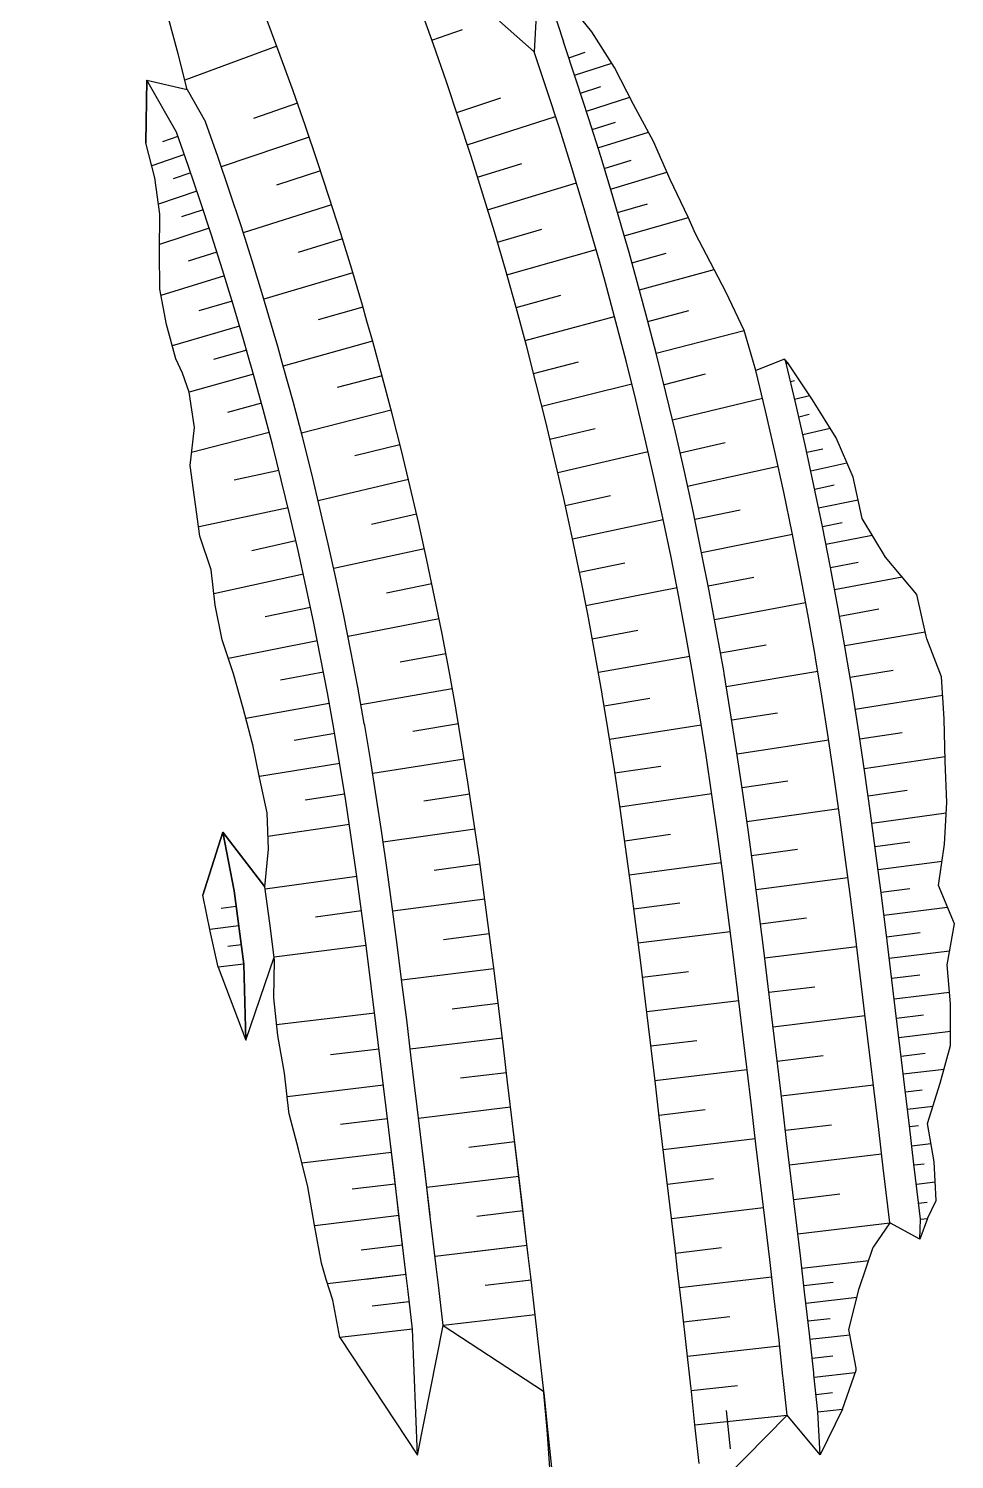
# Model space of a CAD drawing. Header units: metres. Extents: x 288738 to 324331, y 7399322 to 7465117.
# Drawn here: x 319284 to 319403.8, y 7428043 to 7428228.1 of the extents above; entities that cross this region are included whole.
import ezdxf

# ---------------------------------------------------------------- set-up
doc = ezdxf.new("R2010")
doc.units = ezdxf.units.M
doc.header["$LTSCALE"] = 10
for name, color, linetype in [('F-HZ-ATERRO-TALUDE', 110, 'Continuous'), ('F-HZ-CORREDOR', 7, 'Continuous'), ('F-HZ-CORREDOR-FEAT', 2, 'Continuous'), ('F-HZ-PIANO-CORTE', 10, 'Continuous'), ('F-HZ-TALUDE', 2, 'Continuous')]:
    doc.layers.add(name, color=color, linetype=linetype)

msp = doc.modelspace()

# ---------------------------------------------------------------- linework, layer by layer
at = {"layer": 'F-HZ-ATERRO-TALUDE', "linetype": 'Continuous', "lineweight": -3}
for p, q in [((319316.071, 7428225.848), (319304.171, 7428221.473)), ((319318.745, 7428218.46), (319313.081, 7428216.481)), ((319303.289, 7428214.185), (319301.283, 7428213.479)), ((319320.261, 7428214.102), (319308.896, 7428210.252)), ((319304.118, 7428211.826), (319299.886, 7428210.362)), ((319304.938, 7428209.465), (319302.67, 7428208.693)), ((319321.735, 7428209.731), (319316.035, 7428207.859)), ((319305.744, 7428207.098), (319300.746, 7428205.428)), ((319323.168, 7428205.345), (319311.732, 7428201.711)), ((319306.548, 7428204.696), (319303.735, 7428203.773)), ((319307.34, 7428202.29), (319300.91, 7428200.218)), ((319324.56, 7428200.946), (319318.824, 7428199.183)), ((319308.327, 7428199.22), (319304.622, 7428198.054)), ((319309.297, 7428196.144), (319301.077, 7428193.62)), ((319325.909, 7428196.534), (319314.406, 7428193.118)), ((319310.298, 7428192.887), (319306.001, 7428191.601)), ((319327.218, 7428192.109), (319321.45, 7428190.456)), ((319311.27, 7428189.62), (319302.545, 7428187.079)), ((319312.179, 7428186.516), (319307.9, 7428185.302)), ((319328.483, 7428187.672), (319316.917, 7428184.475)), ((319313.063, 7428183.405), (319304.75, 7428181.107)), ((319329.705, 7428183.223), (319323.907, 7428181.679)), ((319314.094, 7428179.652), (319309.702, 7428178.477)), ((319330.884, 7428178.762), (319319.26, 7428175.786)), ((319315.095, 7428175.89), (319305.046, 7428173.291)), ((319332.022, 7428174.291), (319326.195, 7428172.858)), ((319316.361, 7428170.956), (319310.571, 7428169.704)), ((319333.116, 7428169.809), (319321.437, 7428167.053)), ((319317.541, 7428166.149), (319306.041, 7428163.663)), ((319334.169, 7428165.317), (319328.316, 7428163.994)), ((319318.545, 7428161.866), (319312.858, 7428160.58)), ((319335.179, 7428160.815), (319323.449, 7428158.281)), ((319319.518, 7428157.531), (319307.938, 7428155.028)), ((319336.146, 7428156.303), (319330.269, 7428155.092)), ((319320.442, 7428153.231), (319314.553, 7428152.015)), ((319337.07, 7428151.783), (319325.295, 7428149.473)), ((319321.326, 7428148.923), (319309.817, 7428146.659)), ((319337.952, 7428147.254), (319332.053, 7428146.155)), ((319322.117, 7428144.879), (319316.561, 7428143.837)), ((319338.791, 7428142.718), (319326.973, 7428140.631)), ((319322.874, 7428140.83), (319312.058, 7428138.899)), ((319323.569, 7428136.939), (319318.304, 7428136.045)), ((319339.587, 7428138.174), (319333.669, 7428137.186)), ((319324.229, 7428133.043), (319313.825, 7428131.36)), ((319340.339, 7428133.632), (319328.486, 7428131.759)), ((319324.861, 7428129.098), (319319.748, 7428128.309)), ((319341.051, 7428129.095), (319335.118, 7428128.205)), ((319325.467, 7428125.149), (319314.927, 7428123.594)), ((319341.728, 7428124.564), (319329.849, 7428122.863)), ((319342.373, 7428120.039), (319336.429, 7428119.224)), ((319326.441, 7428118.447), (319314.554, 7428116.808)), ((319310.826, 7428114.555), (319308.861, 7428114.288)), ((319342.991, 7428115.521), (319331.094, 7428113.95)), ((319327.054, 7428113.988), (319321.106, 7428113.2)), ((319311.167, 7428112.073), (319307.401, 7428111.573)), ((319343.584, 7428111.01), (319337.633, 7428110.249)), ((319311.495, 7428109.596), (319309.724, 7428109.365)), ((319327.642, 7428109.527), (319315.74, 7428108)), ((319311.821, 7428107.121), (319308.508, 7428106.697)), ((319344.158, 7428106.507), (319332.25, 7428105.025)), ((319344.715, 7428102.013), (319338.76, 7428101.286)), ((319328.745, 7428100.783), (319316.059, 7428099.231)), ((319345.262, 7428097.527), (319333.348, 7428096.092)), ((319329.316, 7428096.113), (319323.047, 7428095.357)), ((319345.801, 7428093.05), (319339.843, 7428092.337)), ((319329.879, 7428091.442), (319317.421, 7428089.951)), ((319346.336, 7428088.581), (319334.421, 7428087.156)), ((319330.399, 7428087.098), (319324.318, 7428086.371)), ((319330.919, 7428082.754), (319319.335, 7428081.369)), ((319346.87, 7428084.113), (319340.913, 7428083.4)), ((319347.405, 7428079.645), (319335.49, 7428078.22)), ((319331.408, 7428078.661), (319325.837, 7428077.995)), ((319331.898, 7428074.569), (319320.984, 7428073.263)), ((319347.939, 7428075.176), (319341.982, 7428074.464)), ((319332.354, 7428070.755), (319327.013, 7428070.116)), ((319348.473, 7428070.708), (319340.989, 7428069.813)), ((319332.809, 7428066.941), (319327.584, 7428066.318)), ((319349.007, 7428066.218), (319347.196, 7428066.004)), ((319333.225, 7428063.415), (319332.021, 7428063.274))]:
    msp.add_line(p, q, dxfattribs=at)
at = {"layer": 'F-HZ-CORREDOR', "color": 90, "linetype": 'Continuous', "lineweight": -3}
for p, q in [((319336.15, 7428226.615, -7.916), (319340.098, 7428228.015, -10.709)), ((319316.071, 7428225.848, 805.75), (319304.171, 7428221.473, 797.298)), ((319353.856, 7428224.361, -15.622), (319355.967, 7428225.074, -17.107)), ((319354.624, 7428222.081, -15.563), (319359.417, 7428223.675, -18.931)), ((319355.383, 7428219.771, -15.505), (319358, 7428220.627, -17.341)), ((319318.745, 7428218.46, 805.956), (319313.081, 7428216.481, 801.956)), ((319339.365, 7428217.258, -7.669), (319345.058, 7428219.154, -11.669)), ((319356.138, 7428217.45, -15.446), (319361.764, 7428219.262, -19.386)), ((319340.734, 7428213.081, -7.56), (319352.152, 7428216.773, -15.56)), ((319356.898, 7428215.069, -15.385), (319359.932, 7428216.031, -17.507)), ((319303.289, 7428214.185, 798.028), (319301.283, 7428213.479, 796.61)), ((319320.261, 7428214.102, 806.078), (319308.896, 7428210.252, 798.078)), ((319357.645, 7428212.692, -15.325), (319364.185, 7428214.731, -19.892)), ((319304.118, 7428211.826, 798.096), (319299.886, 7428210.362, 795.11)), ((319342.068, 7428208.892, -7.45), (319347.793, 7428210.688, -11.45)), ((319358.466, 7428210.034, -15.258), (319361.947, 7428211.099, -17.685)), ((319304.938, 7428209.465, 798.163), (319302.67, 7428208.693, 796.566)), ((319321.735, 7428209.731, 806.199), (319316.035, 7428207.859, 802.199)), ((319359.277, 7428207.359, -15.19), (319366.568, 7428209.547, -20.265)), ((319305.744, 7428207.098, 798.231), (319300.746, 7428205.428, 794.718)), ((319343.367, 7428204.691, -7.341), (319354.846, 7428208.186, -15.341)), ((319323.168, 7428205.345, 806.32), (319311.732, 7428201.711, 798.32)), ((319360.172, 7428204.336, -15.114), (319364.057, 7428205.476, -17.813)), ((319306.548, 7428204.696, 798.3), (319303.735, 7428203.773, 796.326)), ((319361.054, 7428201.321, -15.038), (319369.35, 7428203.703, -20.792)), ((319307.34, 7428202.29, 798.369), (319300.91, 7428200.218, 793.865)), ((319344.63, 7428200.48, -7.231), (319350.385, 7428202.178, -11.231)), ((319324.56, 7428200.946, 806.441), (319318.824, 7428199.183, 802.441)), ((319345.859, 7428196.259, -7.122), (319357.398, 7428199.555, -15.122)), ((319308.327, 7428199.22, 798.456), (319304.622, 7428198.054, 795.867)), ((319362.046, 7428197.814, -14.95), (319366.487, 7428199.056, -18.025)), ((319309.297, 7428196.144, 798.544), (319301.077, 7428193.62, 792.811)), ((319325.909, 7428196.534, 806.562), (319314.406, 7428193.118, 798.562)), ((319363.001, 7428194.337, -14.863), (319372.663, 7428196.967, -21.539)), ((319310.298, 7428192.887, 798.636), (319306.001, 7428191.601, 795.647)), ((319327.218, 7428192.109, 806.683), (319321.45, 7428190.456, 802.683)), ((319347.05, 7428192.027, -7.012), (319352.833, 7428193.625, -11.012)), ((319348.2, 7428187.784, -6.902), (319359.793, 7428190.88, -14.902)), ((319364.096, 7428190.255, -14.761), (319369.386, 7428191.649, -18.408)), ((319311.27, 7428189.62, 798.729), (319302.545, 7428187.079, 792.67)), ((319365.165, 7428186.151, -14.659), (319376.561, 7428189.057, -22.499)), ((319312.179, 7428186.516, 798.817), (319307.9, 7428185.302, 795.851)), ((319328.483, 7428187.672, 806.804), (319316.917, 7428184.475, 798.804)), ((319349.314, 7428183.531, -6.793), (319355.124, 7428185.029, -10.793)), ((319381.999, 7428184.771, -22.43), (319382.249, 7428184.832, -22.601)), ((319313.063, 7428183.405, 798.905), (319304.75, 7428181.107, 793.155)), ((319329.705, 7428183.223, 806.926), (319323.907, 7428181.679, 802.926)), ((319366.261, 7428182.069, -14.556), (319371.55, 7428183.463, -18.203)), ((319350.392, 7428179.269, -6.683), (319362.037, 7428182.165, -14.683)), ((319382.545, 7428182.487, -22.375), (319383.086, 7428182.617, -22.745)), ((319314.094, 7428179.652, 799.01), (319309.702, 7428178.477, 795.98)), ((319367.279, 7428177.532, -14.444), (319378.955, 7428180.3, -22.444)), ((319383.09, 7428180.21, -22.32), (319385.005, 7428180.66, -23.631)), ((319330.884, 7428178.762, 807.047), (319319.26, 7428175.786, 799.047)), ((319383.619, 7428177.923, -22.265), (319384.984, 7428178.238, -23.198)), ((319315.095, 7428175.89, 799.116), (319305.046, 7428173.291, 792.196)), ((319351.434, 7428174.998, -6.574), (319357.269, 7428176.396, -10.574)), ((319384.141, 7428175.637, -22.21), (319387.68, 7428176.436, -24.628)), ((319332.022, 7428174.291, 807.168), (319326.195, 7428172.858, 803.168)), ((319352.441, 7428170.718, -6.464), (319364.134, 7428173.413, -14.464)), ((319368.275, 7428173.247, -14.338), (319374.125, 7428174.582, -18.338)), ((319384.662, 7428173.315, -22.154), (319386.766, 7428173.78, -23.591)), ((319385.18, 7428170.937, -22.097), (319389.865, 7428171.952, -25.293)), ((319333.116, 7428169.809, 807.289), (319321.437, 7428167.053, 799.289)), ((319369.237, 7428168.954, -14.232), (319380.958, 7428171.526, -22.232)), ((319385.695, 7428168.554, -22.04), (319388.233, 7428169.092, -23.769)), ((319353.411, 7428166.43, -6.355), (319359.269, 7428167.727, -10.355)), ((319386.198, 7428166.13, -21.982), (319391.298, 7428167.186, -25.454)), ((319334.169, 7428165.317, 807.41), (319328.316, 7428163.994, 803.41)), ((319354.345, 7428162.134, -6.245), (319366.084, 7428164.627, -14.245)), ((319370.164, 7428164.653, -14.125), (319376.035, 7428165.89, -18.125)), ((319386.701, 7428163.706, -21.924), (319389.263, 7428164.224, -23.667)), ((319371.056, 7428160.345, -14.019), (319382.818, 7428162.72, -22.019)), ((319387.15, 7428161.427, -21.869), (319393.132, 7428162.611, -25.935)), ((319318.545, 7428161.866, 799.508), (319312.858, 7428160.58, 795.621)), ((319335.179, 7428160.815, 807.531), (319323.449, 7428158.281, 799.531)), ((319355.239, 7428157.83, -6.136), (319361.119, 7428159.025, -10.136)), ((319387.746, 7428158.406, -21.797), (319391.308, 7428159.09, -24.215)), ((319319.518, 7428157.531, 799.629), (319307.938, 7428155.028, 791.73)), ((319371.907, 7428156.028, -13.913), (319377.798, 7428157.167, -17.913)), ((319388.272, 7428155.587, -21.73), (319396.995, 7428157.213, -27.645)), ((319336.146, 7428156.303, 807.652), (319330.269, 7428155.092, 803.652)), ((319356.094, 7428153.517, -6.026), (319367.873, 7428155.807, -14.026)), ((319320.442, 7428153.231, 799.748), (319314.553, 7428152.015, 795.739)), ((319372.721, 7428151.705, -13.806), (319384.521, 7428153.883, -21.806)), ((319388.908, 7428152.129, -21.647), (319394.013, 7428153.046, -25.105)), ((319337.07, 7428151.783, 807.773), (319325.295, 7428149.473, 799.773)), ((319356.913, 7428149.198, -5.916), (319362.812, 7428150.292, -9.916)), ((319389.583, 7428148.306, -21.556), (319399.994, 7428150.101, -28.599)), ((319321.326, 7428148.923, 799.867), (319309.817, 7428146.659, 792.048)), ((319373.5, 7428147.375, -13.7), (319379.409, 7428148.415, -17.7)), ((319337.952, 7428147.254, 807.895), (319332.053, 7428146.155, 803.895)), ((319357.695, 7428144.872, -5.807), (319369.512, 7428146.957, -13.807)), ((319322.117, 7428144.879, 799.979), (319316.561, 7428143.837, 796.21)), ((319374.246, 7428143.039, -13.594), (319386.081, 7428145.02, -21.594)), ((319390.27, 7428144.213, -21.459), (319395.851, 7428145.132, -25.23)), ((319338.791, 7428142.718, 808.016), (319326.973, 7428140.631, 800.016)), ((319322.874, 7428140.83, 800.091), (319312.058, 7428138.899, 792.767)), ((319358.442, 7428140.539, -5.697), (319364.36, 7428141.531, -9.697)), ((319390.933, 7428140.094, -21.36), (319402.271, 7428141.879, -29.012)), ((319374.957, 7428138.69, -13.487), (319380.882, 7428139.634, -17.487)), ((319323.569, 7428136.939, 800.198), (319318.304, 7428136.045, 796.638)), ((319339.587, 7428138.174, 808.137), (319333.669, 7428137.186, 804.137)), ((319359.153, 7428136.193, -5.587), (319371.004, 7428138.082, -13.587)), ((319391.528, 7428136.257, -21.268), (319397.008, 7428137.086, -24.963)), ((319375.639, 7428134.328, -13.379), (319387.502, 7428136.133, -21.379)), ((319324.229, 7428133.043, 800.305), (319313.825, 7428131.36, 793.279)), ((319340.339, 7428133.632, 808.257), (319328.486, 7428131.759, 800.257)), ((319359.834, 7428131.833, -5.477), (319365.766, 7428132.735, -9.477)), ((319392.099, 7428132.419, -21.175), (319402.576, 7428133.946, -28.234)), ((319376.29, 7428129.954, -13.271), (319382.227, 7428130.818, -17.271)), ((319324.861, 7428129.098, 800.413), (319319.748, 7428128.309, 796.964)), ((319341.051, 7428129.095, 808.377), (319335.118, 7428128.205, 804.377)), ((319360.485, 7428127.46, -5.366), (319372.36, 7428129.185, -13.366)), ((319392.604, 7428128.877, -21.089), (319397.66, 7428129.59, -24.493)), ((319376.913, 7428125.567, -13.162), (319388.798, 7428127.226, -21.162)), ((319393.096, 7428125.345, -21.003), (319402.727, 7428126.662, -27.484)), ((319325.467, 7428125.149, 800.519), (319314.927, 7428123.594, 793.417)), ((319341.728, 7428124.564, 808.496), (319329.849, 7428122.863, 800.496)), ((319361.107, 7428123.074, -5.255), (319367.049, 7428123.902, -9.255)), ((319377.515, 7428121.168, -13.053), (319383.462, 7428121.968, -17.053)), ((319393.504, 7428122.333, -20.929), (319398.021, 7428122.936, -23.967)), ((319342.373, 7428120.039, 808.615), (319336.429, 7428119.224, 804.615)), ((319361.707, 7428118.676, -5.144), (319373.6, 7428120.271, -13.144)), ((319393.896, 7428119.354, -20.856), (319402.169, 7428120.435, -26.418)), ((319326.441, 7428118.447, 800.699), (319314.554, 7428116.808, 792.699)), ((319378.099, 7428116.759, -12.943), (319389.998, 7428118.307, -20.943)), ((319394.28, 7428116.405, -20.783), (319398.005, 7428116.882, -23.287)), ((319310.826, 7428114.555, 792.845), (319308.861, 7428114.288, 791.523)), ((319342.991, 7428115.521, 808.733), (319331.094, 7428113.95, 800.733)), ((319362.288, 7428114.266, -5.032), (319368.239, 7428115.038, -9.032)), ((319394.653, 7428113.448, -20.71), (319402.874, 7428114.483, -26.233)), ((319327.054, 7428113.988, 800.818), (319321.106, 7428113.2, 796.818)), ((319378.666, 7428112.338, -12.832), (319384.619, 7428113.091, -16.832)), ((319311.167, 7428112.073, 792.913), (319307.401, 7428111.573, 790.38)), ((319343.584, 7428111.01, 808.85), (319337.633, 7428110.249, 804.85)), ((319362.854, 7428109.845, -4.92), (319374.76, 7428111.346, -12.92)), ((319395.004, 7428110.648, -20.64), (319399.336, 7428111.185, -23.55)), ((319311.495, 7428109.596, 792.979), (319309.724, 7428109.365, 791.788)), ((319327.642, 7428109.527, 800.935), (319315.74, 7428108, 792.935)), ((319379.221, 7428107.907, -12.72), (319391.13, 7428109.378, -20.72)), ((319395.347, 7428107.863, -20.57), (319403.151, 7428108.819, -25.812)), ((319311.821, 7428107.121, 793.045), (319308.508, 7428106.697, 790.819)), ((319344.158, 7428106.507, 808.966), (319332.25, 7428105.025, 800.966)), ((319363.407, 7428105.412, -4.807), (319369.362, 7428106.146, -8.807)), ((319395.664, 7428105.272, -20.505), (319399.285, 7428105.712, -22.937)), ((319379.765, 7428103.465, -12.608), (319385.722, 7428104.189, -16.608)), ((319395.986, 7428102.601, -20.438), (319403.131, 7428103.462, -25.235)), ((319344.715, 7428102.013, 809.082), (319338.76, 7428101.286, 805.082)), ((319363.951, 7428100.97, -4.694), (319375.863, 7428102.414, -12.694)), ((319328.745, 7428100.783, 801.164), (319316.059, 7428099.231, 792.643)), ((319380.303, 7428099.013, -12.495), (319392.218, 7428100.444, -20.495)), ((319396.287, 7428100.109, -20.374), (319399.772, 7428100.527, -22.715)), ((319345.262, 7428097.527, 809.198), (319333.348, 7428096.092, 801.198)), ((319396.584, 7428097.624, -20.311), (319403.262, 7428098.423, -24.795)), ((319329.316, 7428096.113, 801.285), (319323.047, 7428095.357, 797.075)), ((319364.488, 7428096.516, -4.58), (319370.445, 7428097.231, -8.58)), ((319380.838, 7428094.551, -12.381), (319386.795, 7428095.264, -16.381)), ((319396.874, 7428095.204, -20.249), (319399.975, 7428095.575, -22.332)), ((319345.801, 7428093.05, 809.313), (319339.843, 7428092.337, 805.313)), ((319365.023, 7428092.053, -4.466), (319376.938, 7428093.478, -12.466)), ((319397.149, 7428092.899, -20.191), (319402.43, 7428093.531, -23.736)), ((319329.879, 7428091.442, 801.405), (319317.421, 7428089.951, 793.041)), ((319381.372, 7428090.083, -12.267), (319393.287, 7428091.508, -20.267)), ((319397.424, 7428090.606, -20.132), (319399.59, 7428090.865, -21.586)), ((319346.336, 7428088.581, 809.427), (319334.421, 7428087.156, 801.427)), ((319365.557, 7428087.585, -4.352), (319371.515, 7428088.297, -8.352)), ((319397.694, 7428088.348, -20.074), (319400.994, 7428088.743, -22.29)), ((319330.399, 7428087.098, 801.516), (319324.318, 7428086.371, 797.433)), ((319366.091, 7428083.117, -4.238), (319378.006, 7428084.542, -12.238)), ((319381.907, 7428085.615, -12.153), (319387.864, 7428086.328, -16.153)), ((319397.965, 7428086.08, -20.016), (319399.129, 7428086.219, -20.797)), ((319330.919, 7428082.754, 801.627), (319319.335, 7428081.369, 793.85)), ((319346.87, 7428084.113, 809.541), (319340.913, 7428083.4, 805.541)), ((319398.261, 7428083.602, -19.953), (319400.736, 7428083.898, -21.614)), ((319382.441, 7428081.147, -12.039), (319394.356, 7428082.572, -20.039)), ((319398.558, 7428081.124, -19.889), (319399.862, 7428081.28, -20.765)), ((319347.405, 7428079.645, 809.656), (319335.49, 7428078.22, 801.656)), ((319366.626, 7428078.649, -4.123), (319372.583, 7428079.361, -8.123)), ((319331.408, 7428078.661, 801.732), (319325.837, 7428077.995, 797.991)), ((319382.975, 7428076.679, -11.924), (319388.933, 7428077.391, -15.924)), ((319398.854, 7428078.647, -19.826), (319401.301, 7428078.939, -21.469)), ((319367.16, 7428074.181, -4.009), (319379.075, 7428075.605, -12.009)), ((319399.148, 7428076.186, -19.763), (319400.266, 7428076.32, -20.514)), ((319331.898, 7428074.569, 801.837), (319320.984, 7428073.263, 794.509)), ((319347.939, 7428075.176, 809.77), (319341.982, 7428074.464, 805.77)), ((319383.51, 7428072.211, -11.81), (319395.425, 7428073.636, -19.81)), ((319399.396, 7428074.11, -19.71), (319400.271, 7428074.215, -20.297)), ((319332.354, 7428070.755, 801.934), (319327.013, 7428070.116, 798.349)), ((319348.473, 7428070.708, 809.884), (319336.558, 7428069.283, 801.884)), ((319367.693, 7428069.716, -3.895), (319373.651, 7428070.427, -7.895)), ((319384.033, 7428067.773, -11.698), (319392.685, 7428068.785, -17.505)), ((319332.809, 7428066.941, 802.032), (319322.639, 7428065.728, 795.204)), ((319349.007, 7428066.218, 810), (319343.048, 7428065.516, 806)), ((319368.216, 7428065.277, -3.782), (319380.135, 7428066.668, -11.782)), ((319384.294, 7428065.536, -11.642), (319388.091, 7428065.976, -14.191)), ((319333.225, 7428063.415, 802.124), (319328.41, 7428062.851, 798.892)), ((319384.555, 7428063.265, -11.585), (319391.173, 7428064.022, -16.025)), ((319349.531, 7428061.717, 810.116), (319337.61, 7428060.345, 802.116)), ((319368.728, 7428060.837, -3.669), (319374.689, 7428061.518, -7.669)), ((319384.818, 7428060.952, -11.526), (319387.684, 7428061.277, -13.449)), ((319333.636, 7428059.888, 802.216), (319324.229, 7428058.805, 795.903)), ((319385.084, 7428058.594, -11.467), (319390.231, 7428059.17, -14.92)), ((319369.23, 7428056.396, -3.556), (319381.156, 7428057.726, -11.556)), ((319385.357, 7428056.124, -11.405), (319388.026, 7428056.419, -13.195)), ((319385.626, 7428053.685, -11.343), (319390.948, 7428054.264, -14.912)), ((319369.72, 7428051.954, -3.443), (319375.685, 7428052.604, -7.443)), ((319385.868, 7428051.445, -11.287), (319387.997, 7428051.674, -12.715)), ((319386.109, 7428049.202, -11.231), (319389.304, 7428049.542, -13.373)), ((319370.199, 7428047.51, -3.331), (319382.132, 7428048.779, -11.331))]:
    msp.add_line(p, q, dxfattribs=at)
at = {"layer": 'F-HZ-CORREDOR', "color": 10, "linetype": 'Continuous', "lineweight": -3}
for p, q in [((319350.67, 7428051.409, 810.396), (319350.686, 7428051.411, 810.381)), ((319350.886, 7428048.919, 810.513), (319350.92, 7428048.922, 810.479)), ((319351.096, 7428046.427, 810.634), (319351.22, 7428046.441, 810.509)), ((319351.282, 7428043.934, 810.772), (319351.381, 7428043.945, 810.673))]:
    msp.add_line(p, q, dxfattribs=at)
at = {"layer": 'F-HZ-CORREDOR-FEAT', "color": 2, "linetype": 'Continuous', "lineweight": -3}
for p, q in [((319336.351, 7428226.056), (319334.629, 7428230.851)), ((319336.351, 7428226.056), (319334.629, 7428230.851)), ((319336.351, 7428226.056), (319334.629, 7428230.851)), ((319303.333, 7428224.87), (319302.075, 7428229.461)), ((319316.523, 7428224.638), (319314.821, 7428229.189)), ((319316.523, 7428224.638), (319314.821, 7428229.189)), ((319316.523, 7428224.638), (319314.821, 7428229.189)), ((319359.792, 7428223.082), (319356.871, 7428227.692)), ((319338.024, 7428221.244), (319336.351, 7428226.056)), ((319338.024, 7428221.244), (319336.351, 7428226.056)), ((319338.024, 7428221.244), (319336.351, 7428226.056)), ((319354.838, 7428221.443), (319353.162, 7428226.423)), ((319304.473, 7428220.245), (319303.333, 7428224.87)), ((319318.179, 7428220.071), (319316.523, 7428224.638)), ((319318.179, 7428220.071), (319316.523, 7428224.638)), ((319318.179, 7428220.071), (319316.523, 7428224.638)), ((319351.041, 7428220.186), (319349.378, 7428225.128)), ((319362.26, 7428218.3), (319359.792, 7428223.082)), ((319319.79, 7428215.486), (319318.179, 7428220.071)), ((319319.79, 7428215.486), (319318.179, 7428220.071)), ((319319.79, 7428215.486), (319318.179, 7428220.071)), ((319339.649, 7428216.415), (319338.024, 7428221.244)), ((319339.649, 7428216.415), (319338.024, 7428221.244)), ((319339.649, 7428216.415), (319338.024, 7428221.244)), ((319352.655, 7428215.227), (319351.041, 7428220.186)), ((319356.465, 7428216.446), (319354.838, 7428221.443)), ((319364.832, 7428213.531), (319362.26, 7428218.3)), ((319308.436, 7428211.602), (319306.865, 7428216.073)), ((319341.226, 7428211.57), (319339.649, 7428216.415)), ((319341.226, 7428211.57), (319339.649, 7428216.415)), ((319341.226, 7428211.57), (319339.649, 7428216.415)), ((319358.041, 7428211.433), (319356.465, 7428216.446)), ((319304.652, 7428210.307), (319303.093, 7428214.74)), ((319321.355, 7428210.886), (319319.79, 7428215.486)), ((319321.355, 7428210.886), (319319.79, 7428215.486)), ((319321.355, 7428210.886), (319319.79, 7428215.486)), ((319354.219, 7428210.253), (319352.655, 7428215.227)), ((319300.278, 7428208.811), (319299.134, 7428213.341)), ((319366.975, 7428208.613), (319364.832, 7428213.531)), ((319309.963, 7428207.115), (319308.436, 7428211.602)), ((319322.874, 7428206.27), (319321.355, 7428210.886)), ((319322.874, 7428206.27), (319321.355, 7428210.886)), ((319322.874, 7428206.27), (319321.355, 7428210.886)), ((319342.754, 7428206.71), (319341.226, 7428211.57)), ((319342.754, 7428206.71), (319341.226, 7428211.57)), ((319342.754, 7428206.71), (319341.226, 7428211.57)), ((319359.567, 7428206.405), (319358.041, 7428211.433)), ((319300.926, 7428204.124), (319300.278, 7428208.811)), ((319306.166, 7428205.858), (319304.652, 7428210.307)), ((319355.734, 7428205.262), (319354.219, 7428210.253)), ((319369.333, 7428203.742), (319366.975, 7428208.613)), ((319311.445, 7428202.614), (319309.963, 7428207.115)), ((319344.233, 7428201.835), (319342.754, 7428206.71)), ((319344.233, 7428201.835), (319342.754, 7428206.71)), ((319344.233, 7428201.835), (319342.754, 7428206.71)), ((319307.635, 7428201.395), (319306.166, 7428205.858)), ((319324.347, 7428201.639), (319322.874, 7428206.27)), ((319324.347, 7428201.639), (319322.874, 7428206.27)), ((319324.347, 7428201.639), (319322.874, 7428206.27)), ((319357.198, 7428200.258), (319355.734, 7428205.262)), ((319361.043, 7428201.362), (319359.567, 7428206.405)), ((319300.907, 7428199.242), (319300.926, 7428204.124)), ((319370.275, 7428201.57), (319369.333, 7428203.742)), ((319309.06, 7428196.916), (319307.635, 7428201.395)), ((319312.882, 7428198.097), (319311.445, 7428202.614)), ((319325.773, 7428196.994), (319324.347, 7428201.639)), ((319325.773, 7428196.994), (319324.347, 7428201.639)), ((319325.773, 7428196.994), (319324.347, 7428201.639)), ((319345.664, 7428196.945), (319344.233, 7428201.835)), ((319345.664, 7428196.945), (319344.233, 7428201.835)), ((319345.664, 7428196.945), (319344.233, 7428201.835)), ((319361.675, 7428199.141), (319361.043, 7428201.362)), ((319371.674, 7428198.848), (319370.275, 7428201.57)), ((319357.826, 7428198.054), (319357.198, 7428200.258)), ((319300.928, 7428194.404), (319300.907, 7428199.242)), ((319314.273, 7428193.566), (319312.882, 7428198.097)), ((319358.612, 7428195.238), (319357.826, 7428198.054)), ((319362.468, 7428196.304), (319361.675, 7428199.141)), ((319374.227, 7428193.991), (319371.674, 7428198.848)), ((319310.44, 7428192.424), (319309.06, 7428196.916)), ((319327.153, 7428192.334), (319325.773, 7428196.994)), ((319327.153, 7428192.334), (319325.773, 7428196.994)), ((319327.153, 7428192.334), (319325.773, 7428196.994)), ((319346.277, 7428194.792), (319345.664, 7428196.945)), ((319346.277, 7428194.792), (319345.664, 7428196.945)), ((319346.277, 7428194.792), (319345.664, 7428196.945)), ((319363.842, 7428191.232), (319362.468, 7428196.304)), ((319301.794, 7428189.847), (319300.928, 7428194.404)), ((319347.046, 7428192.042), (319346.277, 7428194.792)), ((319347.046, 7428192.042), (319346.277, 7428194.792)), ((319347.046, 7428192.042), (319346.277, 7428194.792)), ((319359.976, 7428190.205), (319358.612, 7428195.238)), ((319376.563, 7428189.053), (319374.227, 7428193.991)), ((319311.775, 7428187.918), (319310.44, 7428192.424)), ((319315.619, 7428189.022), (319314.273, 7428193.566)), ((319327.745, 7428190.282), (319327.153, 7428192.334)), ((319327.745, 7428190.282), (319327.153, 7428192.334)), ((319327.745, 7428190.282), (319327.153, 7428192.334)), ((319348.378, 7428187.124), (319347.046, 7428192.042)), ((319348.378, 7428187.124), (319347.046, 7428192.042)), ((319348.378, 7428187.124), (319347.046, 7428192.042)), ((319328.487, 7428187.661), (319327.745, 7428190.282)), ((319328.487, 7428187.661), (319327.745, 7428190.282)), ((319328.487, 7428187.661), (319327.745, 7428190.282)), ((319361.29, 7428185.158), (319359.976, 7428190.205)), ((319365.166, 7428186.147), (319363.842, 7428191.232)), ((319303.001, 7428185.398), (319301.794, 7428189.847)), ((319316.197, 7428187.021), (319315.619, 7428189.022)), ((319312.347, 7428185.933), (319311.775, 7428187.918)), ((319316.92, 7428184.464), (319316.197, 7428187.021)), ((319329.773, 7428182.974), (319328.487, 7428187.661)), ((319329.773, 7428182.974), (319328.487, 7428187.661)), ((319329.773, 7428182.974), (319328.487, 7428187.661)), ((319349.662, 7428182.194), (319348.378, 7428187.124)), ((319349.662, 7428182.194), (319348.378, 7428187.124)), ((319349.662, 7428182.194), (319348.378, 7428187.124)), ((319303.879, 7428183.542), (319303.001, 7428185.398)), ((319313.065, 7428183.398), (319312.347, 7428185.933)), ((319362.553, 7428180.099), (319361.29, 7428185.158)), ((319366.439, 7428181.048), (319365.166, 7428186.147)), ((319383.24, 7428179.58), (319381.981, 7428184.846)), ((319385.387, 7428180.082), (319382.204, 7428184.901)), ((319304.752, 7428181.101), (319303.879, 7428183.542)), ((319314.31, 7428178.866), (319313.065, 7428183.398)), ((319318.176, 7428179.893), (319316.92, 7428184.464)), ((319331.013, 7428178.274), (319329.773, 7428182.974)), ((319331.013, 7428178.274), (319329.773, 7428182.974)), ((319331.013, 7428178.274), (319329.773, 7428182.974)), ((319379.345, 7428178.669), (319378.096, 7428183.897)), ((319305.428, 7428176.507), (319304.752, 7428181.101)), ((319350.896, 7428177.251), (319349.662, 7428182.194)), ((319350.896, 7428177.251), (319349.662, 7428182.194)), ((319350.896, 7428177.251), (319349.662, 7428182.194)), ((319367.66, 7428175.938), (319366.439, 7428181.048)), ((319319.385, 7428175.31), (319318.176, 7428179.893)), ((319363.765, 7428175.027), (319362.553, 7428180.099)), ((319384.446, 7428174.301), (319383.24, 7428179.58)), ((319388.459, 7428175.197), (319385.387, 7428180.082)), ((319315.509, 7428174.321), (319314.31, 7428178.866)), ((319332.206, 7428173.563), (319331.013, 7428178.274)), ((319332.206, 7428173.563), (319331.013, 7428178.274)), ((319332.206, 7428173.563), (319331.013, 7428178.274)), ((319352.08, 7428172.296), (319350.896, 7428177.251)), ((319352.08, 7428172.296), (319350.896, 7428177.251)), ((319352.08, 7428172.296), (319350.896, 7428177.251)), ((319380.543, 7428173.43), (319379.345, 7428178.669)), ((319304.846, 7428171.603), (319305.428, 7428176.507)), ((319320.549, 7428170.714), (319319.385, 7428175.31)), ((319368.831, 7428170.815), (319367.66, 7428175.938)), ((319316.663, 7428169.765), (319315.509, 7428174.321)), ((319333.352, 7428168.839), (319332.206, 7428173.563)), ((319333.352, 7428168.839), (319332.206, 7428173.563)), ((319333.352, 7428168.839), (319332.206, 7428173.563)), ((319364.927, 7428169.943), (319363.765, 7428175.027)), ((319381.687, 7428168.178), (319380.543, 7428173.43)), ((319385.6, 7428169.011), (319384.446, 7428174.301)), ((319390.672, 7428170.09), (319388.459, 7428175.197)), ((319353.215, 7428167.329), (319352.08, 7428172.296)), ((319353.215, 7428167.329), (319352.08, 7428172.296)), ((319353.215, 7428167.329), (319352.08, 7428172.296)), ((319317.772, 7428165.197), (319316.663, 7428169.765)), ((319321.667, 7428166.107), (319320.549, 7428170.714)), ((319366.038, 7428164.848), (319364.927, 7428169.943)), ((319369.95, 7428165.681), (319368.831, 7428170.815)), ((319391.824, 7428164.746), (319390.672, 7428170.09)), ((319334.45, 7428164.104), (319333.352, 7428168.839)), ((319334.45, 7428164.104), (319333.352, 7428168.839)), ((319334.45, 7428164.104), (319333.352, 7428168.839)), ((319382.78, 7428162.916), (319381.687, 7428168.178)), ((319386.7, 7428163.709), (319385.6, 7428169.011)), ((319322.738, 7428161.489), (319321.667, 7428166.107)), ((319354.3, 7428162.351), (319353.215, 7428167.329)), ((319354.3, 7428162.351), (319353.215, 7428167.329)), ((319354.3, 7428162.351), (319353.215, 7428167.329)), ((319318.835, 7428160.618), (319317.772, 7428165.197)), ((319367.097, 7428159.742), (319366.038, 7428164.848)), ((319371.018, 7428160.536), (319369.95, 7428165.681)), ((319394.876, 7428159.765), (319391.824, 7428164.746)), ((319307.569, 7428158.103), (319306.107, 7428162.47)), ((319335.501, 7428159.358), (319334.45, 7428164.104)), ((319335.501, 7428159.358), (319334.45, 7428164.104)), ((319335.501, 7428159.358), (319334.45, 7428164.104)), ((319355.336, 7428157.363), (319354.3, 7428162.351)), ((319355.336, 7428157.363), (319354.3, 7428162.351)), ((319355.336, 7428157.363), (319354.3, 7428162.351)), ((319383.819, 7428157.642), (319382.78, 7428162.916)), ((319387.748, 7428158.396), (319386.7, 7428163.709)), ((319319.852, 7428156.028), (319318.835, 7428160.618)), ((319323.764, 7428156.861), (319322.738, 7428161.489)), ((319372.034, 7428155.38), (319371.018, 7428160.536)), ((319336.505, 7428154.602), (319335.501, 7428159.358)), ((319336.505, 7428154.602), (319335.501, 7428159.358)), ((319336.505, 7428154.602), (319335.501, 7428159.358)), ((319368.106, 7428154.626), (319367.097, 7428159.742)), ((319398.901, 7428154.919), (319394.876, 7428159.765)), ((319308.117, 7428153.531), (319307.569, 7428158.103)), ((319324.743, 7428152.222), (319323.764, 7428156.861)), ((319356.321, 7428152.364), (319355.336, 7428157.363)), ((319356.321, 7428152.364), (319355.336, 7428157.363)), ((319356.321, 7428152.364), (319355.336, 7428157.363)), ((319384.806, 7428152.359), (319383.819, 7428157.642)), ((319388.742, 7428153.074), (319387.748, 7428158.396)), ((319320.823, 7428151.428), (319319.852, 7428156.028)), ((319372.999, 7428150.215), (319372.034, 7428155.38)), ((319400.123, 7428149.53), (319398.901, 7428154.919)), ((319309.016, 7428149.039), (319308.117, 7428153.531)), ((319337.461, 7428149.835), (319336.505, 7428154.602)), ((319337.461, 7428149.835), (319336.505, 7428154.602)), ((319337.461, 7428149.835), (319336.505, 7428154.602)), ((319369.064, 7428149.5), (319368.106, 7428154.626)), ((319389.683, 7428147.741), (319388.742, 7428153.074)), ((319321.748, 7428146.819), (319320.823, 7428151.428)), ((319325.676, 7428147.573), (319324.743, 7428152.222)), ((319357.257, 7428147.356), (319356.321, 7428152.364)), ((319357.257, 7428147.356), (319356.321, 7428152.364)), ((319357.257, 7428147.356), (319356.321, 7428152.364)), ((319385.74, 7428147.066), (319384.806, 7428152.359)), ((319338.369, 7428145.06), (319337.461, 7428149.835)), ((319338.369, 7428145.06), (319337.461, 7428149.835)), ((319338.369, 7428145.06), (319337.461, 7428149.835)), ((319369.97, 7428144.365), (319369.064, 7428149.5)), ((319373.912, 7428145.04), (319372.999, 7428150.215)), ((319400.214, 7428149.197), (319400.123, 7428149.53)), ((319310.491, 7428144.658), (319309.016, 7428149.039)), ((319326.562, 7428142.915), (319325.676, 7428147.573)), ((319389.739, 7428147.41), (319389.683, 7428147.741)), ((319402.117, 7428144.283), (319400.214, 7428149.197)), ((319322.627, 7428142.201), (319321.748, 7428146.819)), ((319358.142, 7428142.339), (319357.257, 7428147.356)), ((319358.142, 7428142.339), (319357.257, 7428147.356)), ((319358.142, 7428142.339), (319357.257, 7428147.356)), ((319385.796, 7428146.737), (319385.74, 7428147.066)), ((319386.619, 7428141.78), (319385.796, 7428146.737)), ((319390.568, 7428142.418), (319389.739, 7428147.41)), ((319311.713, 7428140.219), (319310.491, 7428144.658)), ((319339.23, 7428140.275), (319338.369, 7428145.06)), ((319339.23, 7428140.275), (319338.369, 7428145.06)), ((319339.23, 7428140.275), (319338.369, 7428145.06)), ((319370.024, 7428144.045), (319369.97, 7428144.365)), ((319370.824, 7428139.23), (319370.024, 7428144.045)), ((319373.967, 7428144.718), (319373.912, 7428145.04)), ((319374.772, 7428139.867), (319373.967, 7428144.718)), ((319402.467, 7428138.818), (319402.117, 7428144.283)), ((319323.46, 7428137.573), (319322.627, 7428142.201)), ((319327.402, 7428138.249), (319326.562, 7428142.915)), ((319358.195, 7428142.027), (319358.142, 7428142.339)), ((319358.195, 7428142.027), (319358.142, 7428142.339)), ((319358.195, 7428142.027), (319358.142, 7428142.339)), ((319358.977, 7428137.317), (319358.195, 7428142.027)), ((319358.977, 7428137.317), (319358.195, 7428142.027)), ((319358.977, 7428137.317), (319358.195, 7428142.027)), ((319391.398, 7428137.128), (319390.568, 7428142.418)), ((319312.878, 7428135.761), (319311.713, 7428140.219)), ((319339.282, 7428139.977), (319339.23, 7428140.275)), ((319339.282, 7428139.977), (319339.23, 7428140.275)), ((319339.282, 7428139.977), (319339.23, 7428140.275)), ((319387.444, 7428136.524), (319386.619, 7428141.78)), ((319327.453, 7428137.959), (319327.402, 7428138.249)), ((319340.044, 7428135.476), (319339.282, 7428139.977)), ((319340.044, 7428135.476), (319339.282, 7428139.977)), ((319340.044, 7428135.476), (319339.282, 7428139.977)), ((319371.628, 7428134.109), (319370.824, 7428139.23)), ((319375.582, 7428134.712), (319374.772, 7428139.867)), ((319402.589, 7428133.381), (319402.467, 7428138.818)), ((319323.51, 7428137.286), (319323.46, 7428137.573)), ((319324.249, 7428132.925), (319323.51, 7428137.286)), ((319328.197, 7428133.563), (319327.453, 7428137.959)), ((319359.765, 7428132.297), (319358.977, 7428137.317)), ((319359.765, 7428132.297), (319358.977, 7428137.317)), ((319359.765, 7428132.297), (319358.977, 7428137.317)), ((319388.222, 7428131.298), (319387.444, 7428136.524)), ((319392.18, 7428131.872), (319391.398, 7428137.128)), ((319312.97, 7428135.487), (319312.878, 7428135.761)), ((319313.849, 7428131.246), (319312.97, 7428135.487)), ((319340.815, 7428130.655), (319340.044, 7428135.476)), ((319340.815, 7428130.655), (319340.044, 7428135.476)), ((319340.815, 7428130.655), (319340.044, 7428135.476)), ((319376.346, 7428129.576), (319375.582, 7428134.712)), ((319324.998, 7428128.24), (319324.249, 7428132.925)), ((319328.953, 7428128.844), (319328.197, 7428133.563)), ((319372.387, 7428129.002), (319371.628, 7428134.109)), ((319402.809, 7428128.019), (319402.589, 7428133.381)), ((319314.812, 7428126.684), (319313.849, 7428131.246)), ((319360.511, 7428127.281), (319359.765, 7428132.297)), ((319360.511, 7428127.281), (319359.765, 7428132.297)), ((319360.511, 7428127.281), (319359.765, 7428132.297)), ((319388.957, 7428126.104), (319388.222, 7428131.298)), ((319392.919, 7428126.652), (319392.18, 7428131.872)), ((319341.548, 7428125.815), (319340.815, 7428130.655)), ((319341.548, 7428125.815), (319340.815, 7428130.655)), ((319341.548, 7428125.815), (319340.815, 7428130.655)), ((319373.108, 7428123.912), (319372.387, 7428129.002)), ((319377.07, 7428124.46), (319376.346, 7428129.576)), ((319325.714, 7428123.519), (319324.998, 7428128.24)), ((319329.672, 7428124.093), (319328.953, 7428128.844)), ((319361.221, 7428122.269), (319360.511, 7428127.281)), ((319361.221, 7428122.269), (319360.511, 7428127.281)), ((319361.221, 7428122.269), (319360.511, 7428127.281)), ((319402.484, 7428122.644), (319402.809, 7428128.019)), ((319314.987, 7428121.964), (319314.812, 7428126.684)), ((319342.247, 7428120.955), (319341.548, 7428125.815)), ((319342.247, 7428120.955), (319341.548, 7428125.815)), ((319342.247, 7428120.955), (319341.548, 7428125.815)), ((319389.655, 7428120.942), (319388.957, 7428126.104)), ((319393.621, 7428121.468), (319392.919, 7428126.652)), ((319326.398, 7428118.764), (319325.714, 7428123.519)), ((319330.36, 7428119.311), (319329.672, 7428124.093)), ((319373.794, 7428118.839), (319373.108, 7428123.912)), ((319377.759, 7428119.365), (319377.07, 7428124.46)), ((319361.898, 7428117.262), (319361.221, 7428122.269)), ((319361.898, 7428117.262), (319361.221, 7428122.269)), ((319361.898, 7428117.262), (319361.221, 7428122.269)), ((319401.717, 7428117.273), (319402.484, 7428122.644)), ((319342.917, 7428116.078), (319342.247, 7428120.955)), ((319342.917, 7428116.078), (319342.247, 7428120.955)), ((319342.917, 7428116.078), (319342.247, 7428120.955)), ((319390.323, 7428115.815), (319389.655, 7428120.942)), ((319394.291, 7428116.322), (319393.621, 7428121.468)), ((319327.056, 7428113.974), (319326.398, 7428118.764)), ((319331.021, 7428114.5), (319330.36, 7428119.311)), ((319374.452, 7428113.784), (319373.794, 7428118.839)), ((319378.42, 7428114.292), (319377.759, 7428119.365)), ((319307.443, 7428111.373), (319306.485, 7428116.01)), ((319311.195, 7428111.871), (319310.549, 7428116.572)), ((319315.16, 7428112.397), (319314.511, 7428117.12)), ((319343.562, 7428111.183), (319342.917, 7428116.078)), ((319343.562, 7428111.183), (319342.917, 7428116.078)), ((319343.562, 7428111.183), (319342.917, 7428116.078)), ((319362.549, 7428112.261), (319361.898, 7428117.262)), ((319362.549, 7428112.261), (319361.898, 7428117.262)), ((319362.549, 7428112.261), (319361.898, 7428117.262)), ((319394.935, 7428111.215), (319394.291, 7428116.322)), ((319403.773, 7428112.314), (319401.717, 7428117.273)), ((319331.659, 7428109.66), (319331.021, 7428114.5)), ((319379.057, 7428109.241), (319378.42, 7428114.292)), ((319390.965, 7428110.722), (319390.323, 7428115.815)), ((319315.789, 7428107.629), (319315.16, 7428112.397)), ((319327.692, 7428109.152), (319327.056, 7428113.974)), ((319375.087, 7428108.747), (319374.452, 7428113.784)), ((319402.834, 7428107.033), (319403.773, 7428112.314)), ((319308.508, 7428106.697), (319307.443, 7428111.373)), ((319311.821, 7428107.121), (319311.195, 7428111.871)), ((319344.188, 7428106.271), (319343.562, 7428111.183)), ((319344.188, 7428106.271), (319343.562, 7428111.183)), ((319344.188, 7428106.271), (319343.562, 7428111.183)), ((319363.179, 7428107.266), (319362.549, 7428112.261)), ((319363.179, 7428107.266), (319362.549, 7428112.261)), ((319363.179, 7428107.266), (319362.549, 7428112.261)), ((319391.587, 7428105.664), (319390.965, 7428110.722)), ((319395.558, 7428106.147), (319394.935, 7428111.215)), ((319328.31, 7428104.297), (319327.692, 7428109.152)), ((319332.28, 7428104.791), (319331.659, 7428109.66)), ((319375.704, 7428103.73), (319375.087, 7428108.747)), ((319379.675, 7428104.213), (319379.057, 7428109.241)), ((319363.792, 7428102.28), (319363.179, 7428107.266)), ((319363.792, 7428102.28), (319363.179, 7428107.266)), ((319363.792, 7428102.28), (319363.179, 7428107.266)), ((319403.256, 7428101.971), (319402.834, 7428107.033)), ((319344.798, 7428101.344), (319344.188, 7428106.271)), ((319344.798, 7428101.344), (319344.188, 7428106.271)), ((319344.798, 7428101.344), (319344.188, 7428106.271)), ((319392.194, 7428100.642), (319391.587, 7428105.664)), ((319396.166, 7428101.119), (319395.558, 7428106.147)), ((319328.915, 7428099.411), (319328.31, 7428104.297)), ((319332.886, 7428099.894), (319332.28, 7428104.791)), ((319376.308, 7428098.733), (319375.704, 7428103.73)), ((319380.28, 7428099.21), (319379.675, 7428104.213)), ((319316.203, 7428097.863), (319315.692, 7428102.728)), ((319345.398, 7428096.402), (319344.798, 7428101.344)), ((319345.398, 7428096.402), (319344.798, 7428101.344)), ((319345.398, 7428096.402), (319344.798, 7428101.344)), ((319364.394, 7428097.301), (319363.792, 7428102.28)), ((319364.394, 7428097.301), (319363.792, 7428102.28)), ((319364.394, 7428097.301), (319363.792, 7428102.28)), ((319403.265, 7428096.909), (319403.256, 7428101.971)), ((319329.513, 7428094.493), (319328.915, 7428099.411)), ((319333.484, 7428094.97), (319332.886, 7428099.894)), ((319392.791, 7428095.656), (319392.194, 7428100.642)), ((319396.763, 7428096.131), (319396.166, 7428101.119)), ((319317.061, 7428092.997), (319316.203, 7428097.863)), ((319376.905, 7428093.756), (319376.308, 7428098.733)), ((319380.876, 7428094.231), (319380.28, 7428099.21)), ((319345.993, 7428091.445), (319345.398, 7428096.402)), ((319345.993, 7428091.445), (319345.398, 7428096.402)), ((319345.993, 7428091.445), (319345.398, 7428096.402)), ((319364.989, 7428092.331), (319364.394, 7428097.301)), ((319364.989, 7428092.331), (319364.394, 7428097.301)), ((319364.989, 7428092.331), (319364.394, 7428097.301)), ((319392.828, 7428095.348), (319392.791, 7428095.656)), ((319396.8, 7428095.823), (319396.763, 7428096.131)), ((319397.357, 7428091.167), (319396.8, 7428095.823)), ((319401.945, 7428091.715), (319403.249, 7428096.594)), ((319403.249, 7428096.594), (319403.265, 7428096.909)), ((319330.107, 7428089.545), (319329.513, 7428094.493)), ((319334.078, 7428090.02), (319333.484, 7428094.97)), ((319380.913, 7428093.923), (319380.876, 7428094.231)), ((319381.47, 7428089.267), (319380.913, 7428093.923)), ((319393.385, 7428090.692), (319392.828, 7428095.348)), ((319317.645, 7428088.055), (319317.061, 7428092.997)), ((319365.026, 7428092.023), (319364.989, 7428092.331)), ((319365.026, 7428092.023), (319364.989, 7428092.331)), ((319365.026, 7428092.023), (319364.989, 7428092.331)), ((319365.583, 7428087.367), (319365.026, 7428092.023)), ((319365.583, 7428087.367), (319365.026, 7428092.023)), ((319365.583, 7428087.367), (319365.026, 7428092.023)), ((319376.941, 7428093.448), (319376.905, 7428093.756)), ((319377.498, 7428088.792), (319376.941, 7428093.448)), ((319346.03, 7428091.137), (319345.993, 7428091.445)), ((319346.03, 7428091.137), (319345.993, 7428091.445)), ((319346.03, 7428091.137), (319345.993, 7428091.445)), ((319346.587, 7428086.481), (319346.03, 7428091.137)), ((319346.587, 7428086.481), (319346.03, 7428091.137)), ((319346.587, 7428086.481), (319346.03, 7428091.137)), ((319393.979, 7428085.727), (319393.385, 7428090.692)), ((319397.95, 7428086.202), (319397.357, 7428091.167)), ((319400.271, 7428086.479), (319401.945, 7428091.715)), ((319330.143, 7428089.237), (319330.107, 7428089.545)), ((319330.7, 7428084.581), (319330.143, 7428089.237)), ((319334.115, 7428089.712), (319334.078, 7428090.02)), ((319334.672, 7428085.056), (319334.115, 7428089.712)), ((319378.092, 7428083.827), (319377.498, 7428088.792)), ((319382.064, 7428084.302), (319381.47, 7428089.267)), ((319317.679, 7428087.747), (319317.645, 7428088.055)), ((319318.891, 7428083.169), (319317.679, 7428087.747)), ((319347.181, 7428081.516), (319346.587, 7428086.481)), ((319347.181, 7428081.516), (319346.587, 7428086.481)), ((319347.181, 7428081.516), (319346.587, 7428086.481)), ((319366.177, 7428082.402), (319365.583, 7428087.367)), ((319366.177, 7428082.402), (319365.583, 7428087.367)), ((319366.177, 7428082.402), (319365.583, 7428087.367)), ((319401.159, 7428081.55), (319400.271, 7428086.479)), ((319331.294, 7428079.616), (319330.7, 7428084.581)), ((319335.266, 7428080.091), (319334.672, 7428085.056)), ((319394.572, 7428080.762), (319393.979, 7428085.727)), ((319398.544, 7428081.237), (319397.95, 7428086.202)), ((319320.098, 7428078.277), (319318.891, 7428083.169)), ((319378.686, 7428078.862), (319378.092, 7428083.827)), ((319382.657, 7428079.337), (319382.064, 7428084.302)), ((319347.775, 7428076.552), (319347.181, 7428081.516)), ((319347.775, 7428076.552), (319347.181, 7428081.516)), ((319347.775, 7428076.552), (319347.181, 7428081.516)), ((319366.771, 7428077.437), (319366.177, 7428082.402)), ((319366.771, 7428077.437), (319366.177, 7428082.402)), ((319366.771, 7428077.437), (319366.177, 7428082.402)), ((319399.138, 7428076.273), (319398.544, 7428081.237)), ((319401.431, 7428076.547), (319401.159, 7428081.55)), ((319331.888, 7428074.652), (319331.294, 7428079.616)), ((319335.86, 7428075.127), (319335.266, 7428080.091)), ((319383.251, 7428074.373), (319382.657, 7428079.337)), ((319395.166, 7428075.798), (319394.572, 7428080.762)), ((319320.969, 7428073.346), (319320.098, 7428078.277)), ((319367.364, 7428072.473), (319366.771, 7428077.437)), ((319367.364, 7428072.473), (319366.771, 7428077.437)), ((319367.364, 7428072.473), (319366.771, 7428077.437)), ((319379.279, 7428073.898), (319378.686, 7428078.862)), ((319348.368, 7428071.587), (319347.775, 7428076.552)), ((319348.368, 7428071.587), (319347.775, 7428076.552)), ((319348.368, 7428071.587), (319347.775, 7428076.552)), ((319395.425, 7428073.636), (319395.166, 7428075.798)), ((319399.396, 7428074.11), (319399.138, 7428076.273)), ((319400.271, 7428074.215), (319401.431, 7428076.547)), ((319332.482, 7428069.687), (319331.888, 7428074.652)), ((319336.453, 7428070.162), (319335.86, 7428075.127)), ((319379.538, 7428071.736), (319379.279, 7428073.898)), ((319383.51, 7428072.211), (319383.251, 7428074.373)), ((319321.866, 7428068.418), (319320.969, 7428073.346)), ((319348.627, 7428069.425), (319348.368, 7428071.587)), ((319348.627, 7428069.425), (319348.368, 7428071.587)), ((319348.627, 7428069.425), (319348.368, 7428071.587)), ((319367.623, 7428070.311), (319367.364, 7428072.473)), ((319367.623, 7428070.311), (319367.364, 7428072.473)), ((319367.623, 7428070.311), (319367.364, 7428072.473)), ((319379.875, 7428068.898), (319379.538, 7428071.736)), ((319383.847, 7428069.367), (319383.51, 7428072.211)), ((319336.712, 7428068), (319336.453, 7428070.162)), ((319367.958, 7428067.493), (319367.623, 7428070.311)), ((319367.958, 7428067.493), (319367.623, 7428070.311)), ((319367.958, 7428067.493), (319367.623, 7428070.311)), ((319391.46, 7428065.137), (319393.253, 7428070.476)), ((319322.448, 7428066.294), (319321.866, 7428068.418)), ((319332.74, 7428067.525), (319332.482, 7428069.687)), ((319337.04, 7428065.238), (319336.712, 7428068)), ((319348.957, 7428066.644), (319348.627, 7428069.425)), ((319348.957, 7428066.644), (319348.627, 7428069.425)), ((319348.957, 7428066.644), (319348.627, 7428069.425)), ((319380.461, 7428063.871), (319379.875, 7428068.898)), ((319384.434, 7428064.328), (319383.847, 7428069.367)), ((319323.351, 7428063.624), (319322.448, 7428066.294)), ((319333.067, 7428064.77), (319332.74, 7428067.525)), ((319349.531, 7428061.717), (319348.957, 7428066.644)), ((319349.531, 7428061.717), (319348.957, 7428066.644)), ((319349.531, 7428061.717), (319348.957, 7428066.644)), ((319368.539, 7428062.499), (319367.958, 7428067.493)), ((319368.539, 7428062.499), (319367.958, 7428067.493)), ((319368.539, 7428062.499), (319367.958, 7428067.493)), ((319333.636, 7428059.888), (319333.067, 7428064.77)), ((319337.61, 7428060.345), (319337.04, 7428065.238)), ((319385.007, 7428059.288), (319384.434, 7428064.328)), ((319390.101, 7428059.859), (319391.46, 7428065.137)), ((319324.229, 7428058.805), (319323.351, 7428063.624)), ((319369.107, 7428057.504), (319368.539, 7428062.499)), ((319369.107, 7428057.504), (319368.539, 7428062.499)), ((319369.107, 7428057.504), (319368.539, 7428062.499)), ((319381.032, 7428058.842), (319380.461, 7428063.871)), ((319350.091, 7428056.788), (319349.531, 7428061.717)), ((319350.091, 7428056.788), (319349.531, 7428061.717)), ((319350.091, 7428056.788), (319349.531, 7428061.717)), ((319381.589, 7428053.811), (319381.032, 7428058.842)), ((319385.565, 7428054.246), (319385.007, 7428059.288)), ((319391.047, 7428054.845), (319390.101, 7428059.859)), ((319350.637, 7428051.857), (319350.091, 7428056.788)), ((319350.637, 7428051.857), (319350.091, 7428056.788)), ((319369.66, 7428052.508), (319369.107, 7428057.504)), ((319369.66, 7428052.508), (319369.107, 7428057.504)), ((319369.66, 7428052.508), (319369.107, 7428057.504)), ((319381.618, 7428053.544), (319381.589, 7428053.811)), ((319382.132, 7428048.779), (319381.618, 7428053.544)), ((319385.595, 7428053.978), (319385.565, 7428054.246)), ((319386.109, 7428049.202), (319385.595, 7428053.978)), ((319389.304, 7428049.542), (319391.056, 7428054.574)), ((319391.056, 7428054.574), (319391.047, 7428054.845)), ((319350.654, 7428051.594), (319350.596, 7428051.853)), ((319350.666, 7428051.595), (319350.637, 7428051.857)), ((319350.666, 7428051.595), (319350.637, 7428051.857)), ((319350.666, 7428051.595), (319350.637, 7428051.857)), ((319351.059, 7428046.913), (319350.654, 7428051.594)), ((319351.169, 7428046.925), (319350.666, 7428051.595)), ((319351.169, 7428046.925), (319350.666, 7428051.595)), ((319351.169, 7428046.925), (319350.666, 7428051.595)), ((319369.689, 7428052.242), (319369.66, 7428052.508)), ((319369.689, 7428052.242), (319369.66, 7428052.508)), ((319369.689, 7428052.242), (319369.66, 7428052.508)), ((319370.199, 7428047.51), (319369.689, 7428052.242)), ((319370.199, 7428047.51), (319369.689, 7428052.242)), ((319370.199, 7428047.51), (319369.689, 7428052.242)), ((319374.79, 7428044.382), (319374.266, 7428049.382)), ((319374.79, 7428044.382), (319374.266, 7428049.382)), ((319351.43, 7428041.965), (319351.059, 7428046.913)), ((319351.687, 7428041.991), (319351.169, 7428046.925)), ((319351.687, 7428041.991), (319351.169, 7428046.925)), ((319351.687, 7428041.991), (319351.169, 7428046.925)), ((319370.724, 7428042.51), (319370.199, 7428047.51))]:
    msp.add_line(p, q, dxfattribs=at)
at = {"layer": 'F-HZ-PIANO-CORTE'}
for p, q in [((319350.67, 7428051.409), (319350.686, 7428051.411)), ((319350.886, 7428048.919), (319350.92, 7428048.922)), ((319351.096, 7428046.427), (319351.22, 7428046.441)), ((319351.282, 7428043.934), (319351.381, 7428043.945))]:
    msp.add_line(p, q, dxfattribs=at)
at = {"layer": 'F-HZ-TALUDE', "linetype": 'Continuous', "lineweight": -3}
for points in [[(319304.473, 7428220.245), (319303.333, 7428224.87), (319302.075, 7428229.461), (319300.922, 7428234.105), (319300.573, 7428234.902), (319299.459, 7428238.644), (319297.916, 7428243.184), (319295.974, 7428247.586), (319293.794, 7428251.909), (319291.385, 7428256.154), (319289.257, 7428260.549), (319287.147, 7428264.978), (319283.956, 7428268.941)], [(319351.687, 7428041.991), (319351.169, 7428046.925), (319350.666, 7428051.595), (319350.637, 7428051.857), (319350.091, 7428056.788), (319349.531, 7428061.717), (319348.957, 7428066.644), (319348.627, 7428069.425), (319346.587, 7428086.481), (319346.03, 7428091.137), (319345.993, 7428091.445), (319345.398, 7428096.402), (319344.798, 7428101.344), (319344.188, 7428106.271), (319343.562, 7428111.183), (319342.917, 7428116.078), (319342.247, 7428120.955), (319341.548, 7428125.815), (319340.815, 7428130.655), (319340.044, 7428135.476), (319339.282, 7428139.977), (319339.23, 7428140.275), (319338.369, 7428145.06), (319337.461, 7428149.835), (319336.505, 7428154.602), (319335.501, 7428159.358), (319334.45, 7428164.104), (319333.352, 7428168.839), (319332.206, 7428173.563), (319331.013, 7428178.274), (319329.773, 7428182.974), (319328.487, 7428187.661), (319327.745, 7428190.282), (319327.153, 7428192.334), (319325.773, 7428196.994), (319324.347, 7428201.639), (319322.874, 7428206.27), (319321.355, 7428210.886), (319319.79, 7428215.486), (319318.179, 7428220.071), (319316.523, 7428224.638), (319314.821, 7428229.189)], [(319335.92, 7428074.618), (319334.672, 7428085.056), (319334.115, 7428089.712), (319334.078, 7428090.02), (319333.484, 7428094.97), (319332.886, 7428099.894), (319332.28, 7428104.791), (319331.659, 7428109.66), (319331.021, 7428114.5), (319330.36, 7428119.311), (319329.672, 7428124.093), (319328.953, 7428128.844), (319328.197, 7428133.563), (319327.453, 7428137.959), (319327.402, 7428138.249), (319326.562, 7428142.915), (319325.676, 7428147.573), (319324.743, 7428152.222), (319323.764, 7428156.861), (319322.738, 7428161.489), (319321.667, 7428166.107), (319320.549, 7428170.714), (319319.385, 7428175.31), (319318.176, 7428179.893), (319316.92, 7428184.464), (319316.197, 7428187.021), (319315.619, 7428189.022), (319314.273, 7428193.566), (319312.882, 7428198.097), (319311.445, 7428202.614), (319309.963, 7428207.115), (319308.436, 7428211.602), (319306.865, 7428216.073)], [(319333.636, 7428059.888), (319333.067, 7428064.77), (319332.74, 7428067.525), (319330.7, 7428084.581), (319330.143, 7428089.237), (319330.107, 7428089.545), (319329.513, 7428094.493), (319328.915, 7428099.411), (319328.31, 7428104.297), (319327.692, 7428109.152), (319327.056, 7428113.974), (319326.398, 7428118.764), (319325.714, 7428123.519), (319324.998, 7428128.24), (319324.249, 7428132.925), (319323.51, 7428137.286), (319323.46, 7428137.573), (319322.627, 7428142.201), (319321.748, 7428146.819), (319320.823, 7428151.428), (319319.852, 7428156.028), (319318.835, 7428160.618), (319317.772, 7428165.197), (319316.663, 7428169.765), (319315.509, 7428174.321), (319314.31, 7428178.866), (319313.065, 7428183.398), (319312.347, 7428185.933), (319311.775, 7428187.918), (319310.44, 7428192.424), (319309.06, 7428196.916), (319307.635, 7428201.395), (319306.166, 7428205.858), (319304.652, 7428210.307), (319303.093, 7428214.74)], [(319304.846, 7428171.603), (319305.428, 7428176.507), (319304.752, 7428181.101), (319303.879, 7428183.542), (319303.001, 7428185.398), (319301.794, 7428189.847), (319300.928, 7428194.404), (319300.907, 7428199.242), (319300.926, 7428204.124), (319300.278, 7428208.811), (319299.134, 7428213.341)], [(319314.987, 7428121.964), (319314.812, 7428126.684), (319313.849, 7428131.246), (319312.97, 7428135.487), (319312.878, 7428135.761), (319311.713, 7428140.219), (319310.491, 7428144.658), (319309.016, 7428149.039), (319308.117, 7428153.531), (319307.569, 7428158.103), (319306.107, 7428162.47)], [(319308.508, 7428106.697), (319307.443, 7428111.373), (319306.485, 7428116.01)], [(319311.821, 7428107.121), (319311.195, 7428111.871), (319310.549, 7428116.572)], [(319315.789, 7428107.629), (319315.16, 7428112.397), (319314.511, 7428117.12)], [(319320.969, 7428073.346), (319320.969, 7428073.346), (319320.098, 7428078.277), (319318.891, 7428083.169), (319317.679, 7428087.747), (319317.645, 7428088.055), (319317.061, 7428092.997), (319316.203, 7428097.863), (319315.692, 7428102.728)], [(319357.043, 7427987.319), (319356.487, 7427992.288), (319355.628, 7427997.228), (319355.185, 7428002.208), (319354.904, 7428007.205), (319354.37, 7428012.176), (319353.874, 7428017.152), (319353.428, 7428022.132), (319352.835, 7428027.098), (319352.376, 7428032.077), (319352.249, 7428033.719), (319351.894, 7428037.026), (319351.43, 7428041.965), (319351.059, 7428046.913), (319350.654, 7428051.594), (319350.596, 7428051.853)]]:
    msp.add_lwpolyline(points, dxfattribs=at)
at = {"layer": 'F-HZ-TALUDE'}
for points in [[(319349.994, 7428236.196), (319349.378, 7428225.128), (319344.891, 7428229.073)], [(319356.871, 7428227.692), (319349.994, 7428236.196), (319353.162, 7428226.423)], [(319303.093, 7428214.74), (319299.252, 7428221.46), (319299.134, 7428213.341), (319299.252, 7428221.46), (319304.473, 7428220.245)], [(319304.473, 7428220.245), (319306.865, 7428216.073)], [(319381.806, 7428185.367), (319378.096, 7428183.897), (319376.563, 7428189.053)], [(319382.204, 7428184.901), (319381.806, 7428185.367), (319381.981, 7428184.846)], [(319306.107, 7428162.47), (319304.846, 7428171.603)], [(319308.508, 7428106.697), (319312.057, 7428097.275), (319311.821, 7428107.121), (319310.549, 7428116.572), (319309.073, 7428124.189), (319306.485, 7428116.01), (319309.073, 7428124.189), (319314.511, 7428117.12), (319309.073, 7428124.189), (319310.549, 7428116.572), (319311.821, 7428107.121), (319312.057, 7428097.275), (319315.74, 7428108)], [(319314.511, 7428117.12), (319314.987, 7428121.964)], [(319315.692, 7428102.728), (319315.789, 7428107.629)], [(319399.306, 7428071.507), (319395.425, 7428073.636), (319393.253, 7428070.476)], [(319400.271, 7428074.215), (319399.306, 7428071.507), (319399.396, 7428074.11)], [(319324.229, 7428058.805), (319334.308, 7428043.567), (319333.636, 7428059.888)], [(319334.308, 7428043.567), (319337.61, 7428060.345)], [(319337.61, 7428060.345), (319350.596, 7428051.853)], [(319389.304, 7428049.542), (319386.416, 7428043.609), (319386.109, 7428049.202)], [(319382.132, 7428048.779), (319371.369, 7428037.868)], [(319386.416, 7428043.609), (319382.132, 7428048.779)]]:
    msp.add_lwpolyline(points, dxfattribs=at)

doc.saveas('drawing.dxf')
